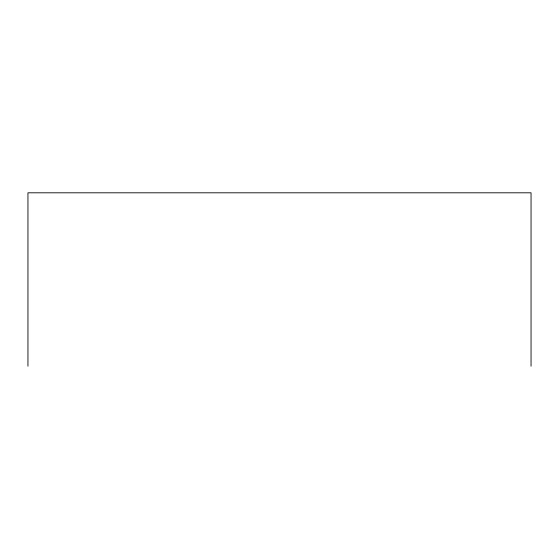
<?xml version="1.0" encoding="UTF-8"?>
<svg xmlns="http://www.w3.org/2000/svg" width="559" height="559" viewBox="0 0 559 559"><rect width="100%" height="100%" fill="white"/><g stroke="black" fill="none" stroke-linecap="round" stroke-linejoin="round"><path stroke-width="0.84" d="M531.05 366.194L531.05 192.806L27.95 192.806L27.95 366.194"/></g></svg>
